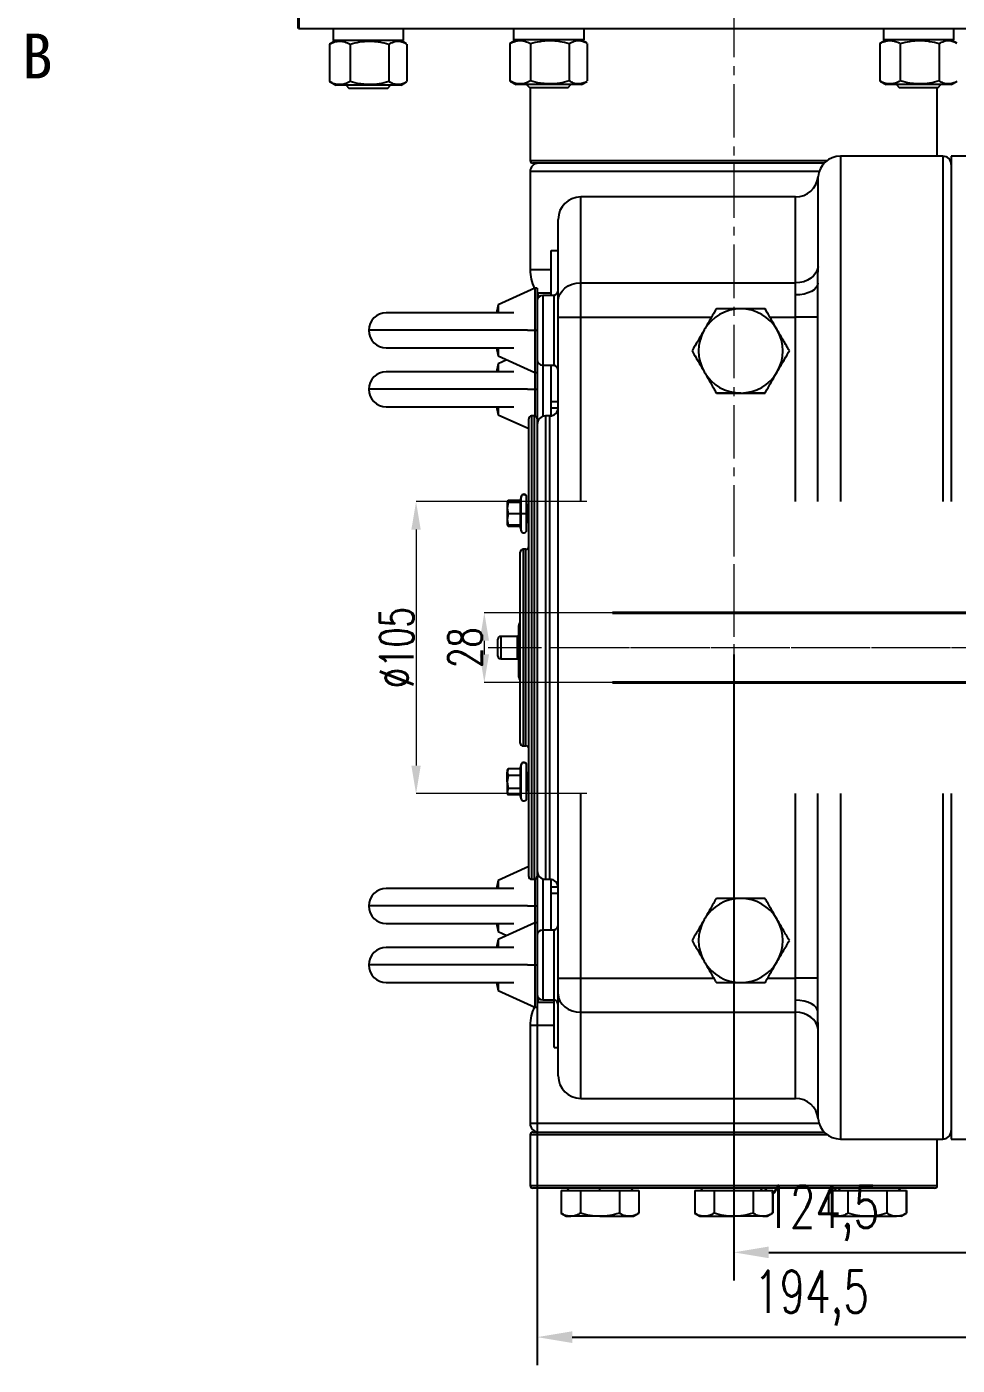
# Model space of a CAD drawing. Header units: millimetres. Extents: x 1465 to 4510, y 540 to 2694.
# Drawn here: x 2201.6 to 2533, y 1582 to 2058.6 of the extents above; entities that cross this region are included whole.
import ezdxf

# ---------------------------------------------------------------- set-up
doc = ezdxf.new("R2010")
doc.units = ezdxf.units.MM
doc.linetypes.add('CENTER2', pattern=[28.575, 19.05, -3.175, 3.175, -3.175])
doc.linetypes.add('点画线', pattern=[18, 12, -2, 2, -2])
for name, color, linetype, lineweight in [('AM_5', 3, 'Continuous', 25), ('中心线层', 1, '点画线', 18), ('文字', 7, 'Continuous', 13), ('粗实线', 7, 'Continuous', 40)]:
    doc.layers.add(name, color=color, linetype=linetype, lineweight=lineweight)
doc.styles.add('SLDTEXTSTYLE1', font='txt.shx', dxfattribs={"width": 0.7, "bigfont": 'gbcbig.shx'})
doc.styles.get("Standard").update_dxf_attribs({"font": 'arial.ttf'})
doc.styles.add('STYLE1', font='txt.shx', dxfattribs={"width": 0.8, "height": 3, "bigfont": 'hzdx.shx'})
doc.styles.add('TH_GBDIM', font='simplex.shx', dxfattribs={"width": 0.707, "bigfont": 'hzfs.shx'})
doc.dimstyles.new('ISO-25$0', dxfattribs={"dimtxt": 2.5, "dimasz": 2.5, "dimexe": 1.25, "dimexo": 0.625, "dimtad": 1, "dimtxsty": 'Standard', "dimcen": 2.5, "dimdle": 5, "dimadec": 0, "dimazin": 0, "dimtfac": 1, "dimtmove": 0, "dimatfit": 3, "dimfxl": 0, "dimarcsym": 0})
doc.dimstyles.new('SLDDIMSTYLE12$0', dxfattribs={"dimtxt": 12, "dimasz": 10, "dimexe": 0, "dimexo": 0.0625, "dimgap": 0.875, "dimtad": 1, "dimdec": 1, "dimlfac": 1.8, "dimrnd": 1e-09, "dimzin": 12, "dimdsep": 46, "dimtxsty": 'SLDTEXTSTYLE1', "dimcen": 0.09, "dimdle": 8.16, "dimclrd": 3, "dimclre": 3, "dimadec": 0, "dimazin": 3, "dimtfac": 1, "dimtdec": 1, "dimtofl": 0, "dimtmove": 0, "dimatfit": 3, "dimfxl": 0, "dimfrac": 2, "dimtolj": 1, "dimlwd": 5, "dimlwe": 5, "dimarcsym": 0})

# ---------------------------------------------------------------- blocks, each defined once
blk = doc.blocks.new('*U51')
at = {"layer": '中心线层', "color": 0, "linetype": 'CENTER2', "transparency": 16777216}
for p, q in [((0, 497.87), (0, -12.12)), ((0, 234.87), (0, 130.87)), ((0, 130.87), (0, -12.12))]:
    blk.add_line(p, q, dxfattribs=at)
blk = doc.blocks.new('*U50')
at = {"layer": '中心线层', "color": 0, "linetype": 'CENTER2', "transparency": 16777216}
for p, q in [((-173.73, 0), (46.77, 0)), ((-148.73, 0), (43.24, 0)), ((43.24, 0), (46.77, 0))]:
    blk.add_line(p, q, dxfattribs=at)
blk = doc.blocks.new('*D69')
at = {"color": 1, "linetype": 'Continuous', "transparency": 16777216}
for p, q in [((2453.39, 1835.01), (2453.39, 1612.16)), ((2577.89, 1686.01), (2577.89, 1612.16)), ((2465.89, 1622.16), (2565.39, 1622.16))]:
    blk.add_line(p, q, dxfattribs=at)
at = {"color": 1, "linetype": 'ByBlock', "transparency": 16777216}
for points in [[(2465.89, 1624.24), (2465.89, 1620.08), (2453.39, 1622.16)], [(2565.39, 1624.24), (2565.39, 1620.08), (2577.89, 1622.16)]]:
    blk.add_solid(points, dxfattribs=at)
at = {"layer": 'Defpoints', "color": 0, "linetype": 'ByBlock', "transparency": 16777216}
for p in [(2453.39, 1837.51), (2577.89, 1688.51), (2577.89, 1622.16)]:
    blk.add_point(p, dxfattribs=at)
at = {"color": 1, "linetype": 'ByBlock', "lineweight": 5, "transparency": 16777216, "insert": (2484.78, 1636.09), "char_height": 15, "attachment_point": 5, "style": 'TH_GBDIM'}
blk.add_mtext('124,5', dxfattribs=at)
blk = doc.blocks.new('*D70')
at = {"color": 1, "linetype": 'Continuous', "transparency": 16777216}
for p, q in [((2383.39, 1835.01), (2383.39, 1581.97)), ((2577.89, 1685.01), (2577.89, 1581.97)), ((2395.89, 1591.97), (2565.39, 1591.97))]:
    blk.add_line(p, q, dxfattribs=at)
at = {"color": 1, "linetype": 'ByBlock', "transparency": 16777216}
for points in [[(2395.89, 1594.05), (2395.89, 1589.88), (2383.39, 1591.97)], [(2565.39, 1594.05), (2565.39, 1589.88), (2577.89, 1591.97)]]:
    blk.add_solid(points, dxfattribs=at)
at = {"layer": 'Defpoints', "color": 0, "linetype": 'ByBlock', "transparency": 16777216}
for p in [(2383.39, 1837.51), (2577.89, 1687.51), (2577.89, 1591.97)]:
    blk.add_point(p, dxfattribs=at)
at = {"color": 1, "linetype": 'ByBlock', "lineweight": 5, "transparency": 16777216, "insert": (2481.09, 1605.89), "char_height": 15, "attachment_point": 5, "style": 'TH_GBDIM'}
blk.add_mtext('194,5', dxfattribs=at)
blk = doc.blocks.new('*D78')
at = {"layer": 'AM_5', "color": 3, "lineweight": 5, "transparency": 16777216}
blk.add_line((2410.15, 1849.93), (2364.57, 1849.93), dxfattribs=at)
at = {"layer": 'AM_5', "color": 3, "linetype": 'Continuous', "lineweight": 5, "transparency": 16777216}
for p, q in [((2364.57, 1839.93), (2364.57, 1835.09)), ((2410.15, 1825.09), (2364.57, 1825.09))]:
    blk.add_line(p, q, dxfattribs=at)
at = {"layer": 'AM_5', "color": 3, "transparency": 16777216}
for points in [[(2362.9, 1839.93), (2366.24, 1839.93), (2364.57, 1849.93)], [(2362.9, 1835.09), (2366.24, 1835.09), (2364.57, 1825.09)]]:
    blk.add_solid(points, dxfattribs=at)
at = {"layer": 'Defpoints', "color": 0, "transparency": 16777216}
for p in [(2410.22, 1849.93), (2364.57, 1825.09), (2410.22, 1825.09)]:
    blk.add_point(p, dxfattribs=at)
at = {"layer": 'AM_5', "color": 0, "transparency": 16777216, "insert": (2357.7, 1837.51), "char_height": 12, "attachment_point": 5, "rotation": 90, "style": 'SLDTEXTSTYLE1'}
blk.add_mtext('\\A1;28', dxfattribs=at)
blk = doc.blocks.new('*D56')
at = {"layer": 'AM_5', "color": 3, "lineweight": 5, "transparency": 16777216}
blk.add_line((2401.06, 1889.51), (2340.25, 1889.51), dxfattribs=at)
at = {"layer": 'AM_5', "color": 3, "linetype": 'Continuous', "lineweight": 5, "transparency": 16777216}
for p, q in [((2340.25, 1879.51), (2340.25, 1795.51)), ((2401.06, 1785.51), (2340.25, 1785.51))]:
    blk.add_line(p, q, dxfattribs=at)
at = {"layer": 'AM_5', "color": 3, "transparency": 16777216}
for points in [[(2338.58, 1879.51), (2341.92, 1879.51), (2340.25, 1889.51)], [(2338.58, 1795.51), (2341.92, 1795.51), (2340.25, 1785.51)]]:
    blk.add_solid(points, dxfattribs=at)
at = {"layer": 'Defpoints', "color": 0, "transparency": 16777216}
for p in [(2401.13, 1889.51), (2340.25, 1785.51), (2401.13, 1785.51)]:
    blk.add_point(p, dxfattribs=at)
at = {"layer": 'AM_5', "color": 0, "transparency": 16777216, "insert": (2333.38, 1837.51), "char_height": 12, "attachment_point": 5, "rotation": 90, "style": 'SLDTEXTSTYLE1'}
blk.add_mtext('\\A1;%%C105', dxfattribs=at)

msp = doc.modelspace()

# ---------------------------------------------------------------- linework, layer by layer
at = {"color": 7, "linetype": 'Continuous', "lineweight": 25}
for p, q in [((2298.379, 2058.007), (2609.948, 2058.007)), ((2310.723, 2057.776), (2310.723, 2053.676)), ((2335.823, 2053.676), (2335.823, 2057.776)), ((2374.971, 2058.007), (2374.971, 2053.907)), ((2400.071, 2053.907), (2400.071, 2058.007)), ((2506.725, 2058.007), (2506.725, 2053.907)), ((2531.825, 2053.907), (2531.825, 2058.007)), ((2309.665, 2052.507), (2309.424, 2052.388)), ((2309.424, 2052.388), (2309.424, 2039.064)), ((2311.648, 2053.676), (2309.654, 2052.525)), ((2335.823, 2053.676), (2310.723, 2053.676)), ((2310.814, 2053.676), (2310.76, 2053.163)), ((2316.739, 2052.388), (2316.739, 2039.064)), ((2330.589, 2052.388), (2330.589, 2039.064)), ((2336.892, 2052.525), (2334.898, 2053.676)), ((2337.122, 2039.064), (2337.122, 2052.388)), ((2373.913, 2052.738), (2373.672, 2052.619)), ((2373.672, 2052.619), (2373.672, 2039.295)), ((2375.896, 2053.907), (2373.902, 2052.756)), ((2400.071, 2053.907), (2374.971, 2053.907)), ((2375.062, 2053.907), (2375.008, 2053.394)), ((2380.987, 2052.619), (2380.987, 2039.295)), ((2394.836, 2052.619), (2394.836, 2039.295)), ((2401.14, 2052.756), (2399.146, 2053.907)), ((2401.37, 2039.295), (2401.37, 2052.619)), ((2505.666, 2052.738), (2505.426, 2052.619)), ((2505.426, 2052.619), (2505.426, 2039.295)), ((2507.65, 2053.907), (2505.656, 2052.756)), ((2531.825, 2053.907), (2506.725, 2053.907)), ((2506.816, 2053.907), (2506.762, 2053.394)), ((2512.741, 2052.619), (2512.741, 2039.295)), ((2526.59, 2052.619), (2526.59, 2039.295)), ((2532.893, 2052.756), (2530.9, 2053.907)), ((2309.424, 2039.064), (2309.665, 2038.95)), ((2309.652, 2038.928), (2311.648, 2037.776)), ((2334.898, 2037.776), (2311.648, 2037.776)), ((2315.356, 2037.776), (2316.356, 2036.776)), ((2316.356, 2036.776), (2330.191, 2036.776)), ((2330.191, 2036.776), (2331.191, 2037.776)), ((2334.898, 2037.776), (2336.894, 2038.928)), ((2373.672, 2039.295), (2373.913, 2039.181)), ((2373.9, 2039.159), (2375.896, 2038.007)), ((2399.146, 2038.007), (2375.896, 2038.007)), ((2379.603, 2038.007), (2380.603, 2037.007)), ((2380.603, 2037.007), (2394.438, 2037.007)), ((2380.89, 2037.007), (2380.89, 2011.007)), ((2394.438, 2037.007), (2395.438, 2038.007)), ((2399.146, 2038.007), (2401.142, 2039.159)), ((2505.426, 2039.295), (2505.666, 2039.181)), ((2505.654, 2039.159), (2507.65, 2038.007)), ((2530.9, 2038.007), (2507.65, 2038.007)), ((2511.357, 2038.007), (2512.357, 2037.007)), ((2512.357, 2037.007), (2526.192, 2037.007)), ((2525.89, 2012.507), (2525.89, 2037.007)), ((2525.89, 2032.507), (2525.89, 2037.007)), ((2526.192, 2037.007), (2527.192, 2038.007)), ((2530.9, 2038.007), (2532.895, 2039.159)), ((2527.89, 2012.507), (2491.39, 2012.507)), ((2548.348, 2012.507), (2530.89, 2012.507)), ((2530.89, 2012.507), (2530.89, 1889.507)), ((2380.89, 2007.007), (2380.89, 1972.049)), ((2453.39, 2010.007), (2381.89, 2010.007)), ((2485.58, 2010.007), (2453.39, 2010.007)), ((2475.46, 1998.007), (2398.89, 1998.007)), ((2390.89, 1960.9), (2390.89, 1990.007)), ((2390.89, 1978.86), (2388.39, 1978.86)), ((2390.89, 1978.85), (2388.39, 1978.85)), ((2382.556, 1965.505), (2369.445, 1959.605)), ((2383.39, 1965.505), (2382.556, 1965.505)), ((2382.556, 1965.505), (2382.556, 1950.505)), ((2383.39, 1965.505), (2383.39, 1950.505)), ((2383.409, 1963.728), (2384.196, 1962.547)), ((2398.89, 1955.236), (2398.89, 1967.373)), ((2398.89, 1967.373), (2475.46, 1967.373)), ((2483.39, 1889.507), (2483.39, 1967.305)), ((2369.445, 1959.605), (2368.936, 1956.755)), ((2369.445, 1959.605), (2369.445, 1956.755)), ((2389.461, 1962.942), (2385.39, 1962.942)), ((2389.461, 1938.067), (2389.461, 1962.942)), ((2390.89, 1955.236), (2390.89, 1960.9)), ((2475.39, 1955.236), (2475.39, 1963.107)), ((2375.029, 1956.755), (2329.64, 1956.755)), ((2390.89, 1955.236), (2398.89, 1955.236)), ((2390.89, 1719.779), (2390.89, 1955.236)), ((2398.89, 1889.507), (2398.89, 1955.236)), ((2483.39, 1955.236), (2475.39, 1955.236)), ((2475.39, 1889.507), (2475.39, 1955.236)), ((2382.556, 1950.505), (2382.556, 1935.505)), ((2382.556, 1950.505), (2383.39, 1950.505)), ((2383.39, 1950.505), (2383.39, 1935.505)), ((2329.64, 1944.255), (2375.029, 1944.255)), ((2368.936, 1944.255), (2369.445, 1941.405)), ((2369.445, 1944.255), (2369.445, 1941.405)), ((2369.445, 1941.405), (2382.556, 1935.505)), ((2372.549, 1940.008), (2369.445, 1938.611)), ((2383.39, 1940.008), (2383.39, 1939.949)), ((2375.029, 1935.761), (2329.64, 1935.761)), ((2369.445, 1938.611), (2368.936, 1935.761)), ((2369.445, 1938.611), (2369.445, 1935.761)), ((2382.556, 1935.505), (2383.39, 1935.505)), ((2382.556, 1935.505), (2382.556, 1929.511)), ((2383.39, 1935.505), (2383.39, 1929.511)), ((2385.39, 1938.067), (2389.461, 1938.067)), ((2388.39, 1925.007), (2388.39, 1938.067)), ((2382.556, 1929.511), (2383.39, 1929.511)), ((2382.556, 1929.511), (2382.556, 1919.993)), ((2383.39, 1929.511), (2383.39, 1919.074)), ((2329.64, 1923.261), (2375.029, 1923.261)), ((2368.936, 1923.261), (2369.445, 1920.411)), ((2369.445, 1923.261), (2369.445, 1920.411)), ((2390.89, 1925.007), (2388.39, 1925.007)), ((2388.39, 1922.813), (2388.39, 1925.007)), ((2390.883, 1922.813), (2388.39, 1922.813)), ((2388.39, 1920.049), (2388.39, 1922.813)), ((2369.445, 1920.411), (2380.39, 1915.486)), ((2380.39, 1837.507), (2380.39, 1919.007)), ((2382.39, 1920.007), (2381.39, 1920.007)), ((2383.39, 1919.007), (2383.39, 1837.507)), ((2387.89, 1920.007), (2386.39, 1920.007)), ((2373.108, 1889.951), (2372.74, 1889.312)), ((2372.74, 1889.312), (2372.74, 1889.162)), ((2373.097, 1889.162), (2372.74, 1887.162)), ((2372.74, 1889.162), (2373.097, 1889.162)), ((2372.74, 1889.162), (2372.74, 1887.162)), ((2373.097, 1889.931), (2372.797, 1888.962)), ((2377.288, 1889.931), (2373.097, 1889.931)), ((2377.288, 1889.162), (2373.097, 1889.162)), ((2377.674, 1891.221), (2377.133, 1889.203)), ((2377.674, 1891.371), (2377.288, 1889.931)), ((2377.288, 1889.162), (2377.288, 1885.162)), ((2379.64, 1890.962), (2379.64, 1891.112)), ((2379.64, 1885.162), (2379.64, 1890.962)), ((2380.39, 1888.312), (2379.89, 1888.312)), ((2379.89, 1888.162), (2379.89, 1882.162)), ((2379.89, 1888.162), (2380.39, 1888.162)), ((2372.74, 1887.162), (2373.097, 1885.162)), ((2372.74, 1887.162), (2372.74, 1883.162)), ((2373.097, 1885.162), (2372.74, 1883.162)), ((2372.74, 1883.162), (2373.097, 1881.162)), ((2372.74, 1883.162), (2372.74, 1881.162)), ((2377.288, 1885.162), (2373.097, 1885.162)), ((2377.288, 1885.162), (2377.288, 1881.162)), ((2377.674, 1885.162), (2377.288, 1885.162)), ((2379.64, 1885.162), (2377.674, 1885.162)), ((2379.64, 1879.362), (2379.64, 1885.162)), ((2373.097, 1881.162), (2372.74, 1881.162)), ((2372.826, 1881.162), (2373.108, 1880.673)), ((2372.89, 1881.362), (2373.097, 1880.693)), ((2377.288, 1881.162), (2373.097, 1881.162)), ((2377.248, 1880.693), (2373.097, 1880.693)), ((2377.133, 1881.12), (2377.674, 1879.103)), ((2379.89, 1882.162), (2380.39, 1882.162)), ((2377.39, 1803.507), (2377.39, 1871.507)), ((2379.39, 1872.507), (2378.39, 1872.507)), ((2376.89, 1842.007), (2376.89, 1845.16)), ((2369.39, 1834.507), (2369.39, 1840.507)), ((2376.39, 1841.507), (2370.39, 1841.507)), ((2376.89, 1842.007), (2376.89, 1835.742)), ((2376.89, 1829.673), (2376.89, 1835.742)), ((2380.39, 1756.007), (2380.39, 1837.507)), ((2383.39, 1837.507), (2383.39, 1756.007)), ((2370.39, 1833.507), (2376.39, 1833.507)), ((2376.89, 1826.938), (2376.89, 1829.673)), ((2378.39, 1802.507), (2379.39, 1802.507)), ((2373.108, 1794.341), (2372.74, 1793.702)), ((2373.097, 1794.321), (2372.74, 1793.167)), ((2372.74, 1793.852), (2372.74, 1793.702)), ((2372.74, 1793.702), (2372.74, 1793.167)), ((2372.74, 1793.167), (2373.097, 1792.012)), ((2372.74, 1789.702), (2372.74, 1793.167)), ((2377.288, 1794.321), (2373.097, 1794.321)), ((2377.674, 1795.911), (2377.248, 1794.321)), ((2377.674, 1795.761), (2377.288, 1794.321)), ((2377.288, 1794.321), (2377.288, 1792.012)), ((2377.674, 1783.644), (2377.674, 1795.761)), ((2379.64, 1795.502), (2379.64, 1795.652)), ((2379.64, 1783.902), (2379.64, 1795.502)), ((2379.89, 1792.852), (2380.39, 1792.852)), ((2380.39, 1792.702), (2379.89, 1792.702)), ((2373.097, 1792.012), (2372.74, 1789.702)), ((2372.74, 1789.702), (2373.097, 1787.393)), ((2372.74, 1789.702), (2372.74, 1786.238)), ((2373.097, 1787.393), (2372.74, 1786.238)), ((2377.288, 1792.012), (2373.097, 1792.012)), ((2377.288, 1787.393), (2373.097, 1787.393)), ((2377.288, 1792.012), (2377.288, 1787.393)), ((2377.288, 1787.393), (2377.288, 1785.084)), ((2379.89, 1789.702), (2379.64, 1789.702)), ((2372.74, 1786.238), (2373.097, 1785.084)), ((2372.74, 1786.238), (2372.74, 1785.702)), ((2372.74, 1785.702), (2373.108, 1785.064)), ((2377.288, 1785.084), (2373.097, 1785.084)), ((2377.674, 1783.644), (2377.288, 1785.084)), ((2379.89, 1786.702), (2380.39, 1786.702)), ((2398.89, 1719.779), (2398.89, 1785.507)), ((2475.39, 1719.779), (2475.39, 1785.507)), ((2483.39, 1707.71), (2483.39, 1785.507)), ((2530.89, 1785.507), (2530.89, 1662.507)), ((2380.39, 1759.528), (2369.445, 1754.603)), ((2369.445, 1754.603), (2368.936, 1751.753)), ((2369.445, 1754.603), (2369.445, 1751.753)), ((2381.39, 1755.007), (2382.39, 1755.007)), ((2382.556, 1755.021), (2382.556, 1745.503)), ((2383.39, 1755.94), (2383.39, 1745.503)), ((2386.39, 1755.007), (2387.89, 1755.007)), ((2388.39, 1752.201), (2388.39, 1754.965)), ((2375.029, 1751.753), (2329.64, 1751.753)), ((2388.39, 1750.007), (2388.39, 1752.201)), ((2390.883, 1752.201), (2388.39, 1752.201)), ((2390.89, 1750.007), (2388.39, 1750.007)), ((2388.39, 1736.947), (2388.39, 1750.007)), ((2382.556, 1745.503), (2383.39, 1745.503)), ((2382.556, 1745.503), (2382.556, 1739.509)), ((2383.39, 1745.503), (2383.39, 1739.509)), ((2329.64, 1739.253), (2375.029, 1739.253)), ((2368.936, 1739.253), (2369.445, 1736.403)), ((2382.556, 1739.509), (2369.445, 1733.609)), ((2369.445, 1739.253), (2369.445, 1736.403)), ((2369.445, 1736.403), (2372.549, 1735.006)), ((2383.39, 1739.509), (2382.556, 1739.509)), ((2382.556, 1739.509), (2382.556, 1724.509)), ((2383.39, 1739.509), (2383.39, 1724.509)), ((2383.39, 1735.065), (2383.39, 1735.006)), ((2389.461, 1736.947), (2385.39, 1736.947)), ((2389.461, 1712.072), (2389.461, 1736.947)), ((2375.029, 1730.759), (2329.64, 1730.759)), ((2369.445, 1733.609), (2368.936, 1730.759)), ((2369.445, 1733.609), (2369.445, 1730.759)), ((2382.556, 1724.509), (2382.556, 1709.509)), ((2382.556, 1724.509), (2383.39, 1724.509)), ((2383.39, 1724.509), (2383.39, 1709.509)), ((2329.64, 1718.259), (2375.029, 1718.259)), ((2368.936, 1718.259), (2369.445, 1715.409)), ((2369.445, 1718.259), (2369.445, 1715.409)), ((2390.89, 1714.115), (2390.89, 1719.779)), ((2390.89, 1719.779), (2398.89, 1719.779)), ((2398.89, 1707.642), (2398.89, 1719.779)), ((2475.39, 1711.908), (2475.39, 1719.779)), ((2483.39, 1719.779), (2475.39, 1719.779)), ((2369.445, 1715.409), (2382.556, 1709.509)), ((2384.196, 1712.467), (2383.409, 1711.286)), ((2385.39, 1712.072), (2389.461, 1712.072)), ((2390.89, 1685.007), (2390.89, 1714.115)), ((2382.556, 1709.509), (2383.39, 1709.509)), ((2398.89, 1707.642), (2475.46, 1707.642)), ((2380.89, 1702.965), (2380.89, 1668.007)), ((2389.39, 1695.164), (2390.89, 1695.164)), ((2398.89, 1677.007), (2475.46, 1677.007)), ((2380.89, 1664.007), (2380.89, 1646.007)), ((2381.89, 1665.007), (2485.58, 1665.007)), ((2491.39, 1662.507), (2527.89, 1662.507)), ((2525.89, 1646.007), (2525.89, 1662.507)), ((2530.89, 1662.507), (2548.348, 1662.507)), ((2524.89, 1645.007), (2381.89, 1645.007)), ((2394.494, 1645.007), (2394.032, 1644.207)), ((2405.739, 1644.207), (2405.739, 1645.007)), ((2417.446, 1644.207), (2416.984, 1645.007)), ((2417.484, 1644.207), (2417.023, 1645.007)), ((2442.106, 1645.007), (2441.644, 1644.207)), ((2463.489, 1644.207), (2463.089, 1645.007)), ((2465.058, 1644.207), (2464.596, 1645.007)), ((2465.135, 1644.207), (2464.673, 1645.007)), ((2489.757, 1645.007), (2489.295, 1644.207)), ((2490.863, 1644.207), (2491.263, 1645.007)), ((2512.708, 1644.207), (2512.247, 1645.007)), ((2512.747, 1644.207), (2512.285, 1645.007)), ((2391.882, 1644.207), (2391.882, 1636.079)), ((2391.882, 1644.207), (2398.811, 1644.207)), ((2398.811, 1644.207), (2398.811, 1636.079)), ((2398.811, 1644.207), (2412.667, 1644.207)), ((2412.667, 1644.207), (2412.667, 1636.079)), ((2412.667, 1644.207), (2419.595, 1644.207)), ((2419.595, 1644.207), (2419.634, 1644.207)), ((2419.595, 1644.207), (2419.595, 1636.079)), ((2419.634, 1644.207), (2419.634, 1636.079)), ((2439.494, 1644.207), (2439.494, 1636.079)), ((2439.494, 1644.207), (2446.423, 1644.207)), ((2446.423, 1644.207), (2446.423, 1636.079)), ((2446.423, 1644.207), (2460.279, 1644.207)), ((2460.279, 1644.207), (2460.279, 1636.079)), ((2460.279, 1644.207), (2467.207, 1644.207)), ((2467.207, 1644.207), (2467.207, 1636.079)), ((2467.207, 1644.207), (2467.285, 1644.207)), ((2467.285, 1644.207), (2467.285, 1636.079)), ((2487.145, 1644.207), (2487.145, 1636.079)), ((2487.145, 1644.207), (2494.073, 1644.207)), ((2494.073, 1644.207), (2494.073, 1636.079)), ((2494.073, 1644.207), (2507.93, 1644.207)), ((2507.93, 1644.207), (2507.93, 1636.079)), ((2507.93, 1644.207), (2514.858, 1644.207)), ((2514.858, 1644.207), (2514.858, 1636.079)), ((2514.858, 1644.207), (2514.897, 1644.207)), ((2514.897, 1644.207), (2514.897, 1636.079)), ((2391.863, 1636.09), (2393.739, 1635.007)), ((2393.739, 1635.007), (2395.346, 1635.007)), ((2405.739, 1635.007), (2395.346, 1635.007)), ((2405.739, 1635.007), (2416.131, 1635.007)), ((2416.131, 1635.007), (2417.739, 1635.007)), ((2417.739, 1635.007), (2419.614, 1636.09)), ((2417.739, 1635.007), (2417.778, 1635.007)), ((2419.634, 1636.079), (2419.667, 1636.098)), ((2439.461, 1636.098), (2441.351, 1635.007)), ((2441.351, 1635.007), (2442.959, 1635.007)), ((2442.959, 1635.007), (2453.351, 1635.007)), ((2463.743, 1635.007), (2453.351, 1635.007)), ((2463.743, 1635.007), (2465.351, 1635.007)), ((2465.351, 1635.007), (2467.24, 1636.098)), ((2465.351, 1635.007), (2465.428, 1635.007)), ((2467.285, 1636.079), (2467.318, 1636.098)), ((2487.112, 1636.098), (2489.002, 1635.007)), ((2489.002, 1635.007), (2490.609, 1635.007)), ((2490.609, 1635.007), (2501.002, 1635.007)), ((2501.002, 1635.007), (2511.394, 1635.007)), ((2513.002, 1635.007), (2511.394, 1635.007)), ((2513.002, 1635.007), (2514.898, 1636.102)), ((2513.002, 1635.007), (2513.04, 1635.007)), ((2514.897, 1636.079), (2514.916, 1636.09))]:
    msp.add_line(p, q, dxfattribs=at)
at = {"color": 8, "linetype": 'Continuous', "lineweight": 25}
for p, q in [((2491.39, 2012.507), (2491.39, 1889.507)), ((2527.89, 2012.507), (2527.89, 1889.507)), ((2380.89, 2011.007), (2486.726, 2011.007)), ((2453.39, 2007.007), (2380.89, 2007.007)), ((2483.79, 2007.007), (2453.39, 2007.007)), ((2483.425, 1973.239), (2483.425, 2005.257)), ((2398.89, 1967.373), (2398.89, 1998.007)), ((2475.46, 1967.373), (2475.46, 1998.007)), ((2388.368, 1972.049), (2380.89, 1972.049)), ((2388.374, 1963.728), (2383.409, 1963.728)), ((2385.39, 1962.942), (2385.39, 1950.505)), ((2398.89, 1955.236), (2445.514, 1955.236)), ((2466.265, 1955.236), (2475.39, 1955.236)), ((2380.001, 1950.505), (2323.39, 1950.505)), ((2380.001, 1950.505), (2382.556, 1950.505)), ((2385.39, 1950.505), (2385.39, 1938.067)), ((2385.39, 1938.067), (2385.39, 1929.511)), ((2380.001, 1929.511), (2323.39, 1929.511)), ((2380.001, 1929.511), (2382.556, 1929.511)), ((2385.39, 1929.511), (2385.39, 1919.836)), ((2381.39, 1920.007), (2381.39, 1837.507)), ((2382.39, 1837.507), (2382.39, 1920.007)), ((2386.39, 1920.007), (2386.39, 1755.007)), ((2387.89, 1837.507), (2387.89, 1920.007)), ((2377.674, 1891.221), (2377.674, 1891.371)), ((2377.674, 1885.162), (2377.674, 1891.221)), ((2379.89, 1888.312), (2379.89, 1888.162)), ((2377.674, 1879.103), (2377.674, 1885.162)), ((2378.39, 1872.507), (2378.39, 1802.507)), ((2379.39, 1802.507), (2379.39, 1872.507)), ((2370.39, 1841.507), (2370.39, 1833.507)), ((2376.39, 1833.507), (2376.39, 1841.507)), ((2381.39, 1837.507), (2381.39, 1755.007)), ((2382.39, 1755.007), (2382.39, 1837.507)), ((2387.89, 1755.007), (2387.89, 1837.507)), ((2377.674, 1795.761), (2377.674, 1795.911)), ((2379.89, 1792.852), (2379.89, 1792.702)), ((2379.89, 1792.702), (2379.89, 1789.702)), ((2379.89, 1789.702), (2379.89, 1786.702)), ((2379.89, 1789.702), (2380.39, 1789.702)), ((2491.39, 1785.507), (2491.39, 1662.507)), ((2527.89, 1785.507), (2527.89, 1662.507)), ((2385.39, 1755.179), (2385.39, 1745.503)), ((2380.001, 1745.503), (2323.39, 1745.503)), ((2380.001, 1745.503), (2382.556, 1745.503)), ((2385.39, 1745.503), (2385.39, 1736.947)), ((2385.39, 1736.947), (2385.39, 1724.509)), ((2380.001, 1724.509), (2323.39, 1724.509)), ((2380.001, 1724.509), (2382.556, 1724.509)), ((2385.39, 1724.509), (2385.39, 1712.072)), ((2398.89, 1719.779), (2446.321, 1719.779)), ((2465.458, 1719.779), (2475.39, 1719.779)), ((2383.409, 1711.286), (2389.255, 1711.286)), ((2398.89, 1677.007), (2398.89, 1707.642)), ((2475.46, 1677.007), (2475.46, 1707.642)), ((2389.304, 1702.965), (2380.89, 1702.965)), ((2483.425, 1669.757), (2483.425, 1701.775)), ((2483.79, 1668.007), (2380.89, 1668.007)), ((2486.726, 1664.007), (2380.89, 1664.007)), ((2380.89, 1646.007), (2525.89, 1646.007))]:
    msp.add_line(p, q, dxfattribs=at)
at = {"color": 7, "linetype": 'Continuous', "lineweight": 25, "flags": 128}
for points in [[(2483.425, 1973.239), (2483.152, 1972.066), (2482.617, 1970.954), (2481.84, 1969.94), (2480.845, 1969.059), (2479.668, 1968.34), (2478.347, 1967.809), (2476.929, 1967.483), (2475.46, 1967.373)], [(2390.89, 1960.9), (2391.043, 1962.162), (2391.499, 1963.377), (2392.238, 1964.496), (2393.233, 1965.477), (2394.445, 1966.282), (2395.828, 1966.88), (2397.329, 1967.248), (2398.89, 1967.373)], [(2483.39, 1967.305), (2483.236, 1966.486), (2482.781, 1965.698), (2482.041, 1964.972), (2481.046, 1964.336), (2479.834, 1963.814), (2478.451, 1963.426), (2476.95, 1963.187), (2475.39, 1963.107)], [(2376.89, 1845.16), (2377.07, 1846.019), (2377.39, 1846.549)], [(2376.89, 1845.16), (2376.899, 1845.214), (2376.928, 1845.265), (2376.974, 1845.312), (2377.036, 1845.354), (2377.112, 1845.388), (2377.198, 1845.413), (2377.292, 1845.428), (2377.39, 1845.434)], [(2390.89, 1714.115), (2391.043, 1712.852), (2391.499, 1711.638), (2392.238, 1710.518), (2393.233, 1709.538), (2394.445, 1708.733), (2395.828, 1708.134), (2397.329, 1707.766), (2398.89, 1707.642)], [(2483.39, 1707.71), (2483.236, 1708.529), (2482.781, 1709.316), (2482.041, 1710.042), (2481.046, 1710.678), (2479.834, 1711.2), (2478.451, 1711.588), (2476.95, 1711.827), (2475.39, 1711.908)], [(2483.425, 1701.775), (2483.152, 1702.948), (2482.617, 1704.06), (2481.84, 1705.074), (2480.845, 1705.956), (2479.668, 1706.674), (2478.347, 1707.205), (2476.929, 1707.532), (2475.46, 1707.642)]]:
    msp.add_lwpolyline(points, dxfattribs=at)
at = {"color": 7, "linetype": 'Continuous', "lineweight": 25}
for centre, radius, start, end in [((2491.39, 2004.507), 8, 90, 174.62062), ((2527.89, 2009.507), 3, 0, 90), ((2381.89, 2011.007), 1, 180, 270), ((2383.89, 2007.007), 3, 90, 180), ((2475.46, 2006.007), 8, 270, 354.62062), ((2398.89, 1990.007), 8, 90, 180), ((2395.89, 1972.049), 15, 180, 206.12261), ((2388.89, 1964.859), 2, 286.60155, 0), ((2385.39, 1960.942), 2, 90, 180), ((2329.64, 1950.505), 6.25, 90, 180), ((2455.89, 1943.164), 15, 90, 150), ((2455.89, 1943.164), 15, 30, 90), ((2329.64, 1950.505), 6.25, 180, 270), ((2455.89, 1943.164), 15, 150, 210), ((2455.89, 1943.164), 15, 330, 30), ((2385.39, 1940.067), 2, 180, 270), ((2329.64, 1929.511), 6.25, 90, 180), ((2388.89, 1936.151), 2, 0, 73.39845), ((2455.89, 1943.164), 15, 210, 270), ((2455.89, 1943.164), 15, 270, 330), ((2329.64, 1929.511), 6.25, 180, 270), ((2387.89, 1923.007), 3, 270, 0), ((2381.39, 1919.007), 1, 90, 180), ((2382.39, 1919.007), 1, 0, 90), ((2386.39, 1917.007), 3, 90, 180), ((2385.39, 1919.074), 2, 180, 207.51443), ((2378.64, 1891.112), 1, 0, 165), ((2378.64, 1890.962), 1, 0, 165), ((2379.89, 1888.562), 0.25, 180, 270), ((2379.89, 1888.412), 0.25, 180, 270), ((2378.64, 1879.362), 1, 195, 0), ((2379.89, 1881.912), 0.25, 90, 180), ((2379.39, 1873.507), 1, 270, 0), ((2378.39, 1871.507), 1, 90, 180), ((2370.39, 1840.507), 1, 90, 180), ((2376.39, 1842.007), 0.5, 270, 0), ((2370.39, 1834.507), 1, 180, 270), ((2376.39, 1833.007), 0.5, 0, 90), ((2378.39, 1803.507), 1, 180, 270), ((2379.39, 1801.507), 1, 0, 90), ((2378.64, 1795.652), 1, 0, 165), ((2378.64, 1795.502), 1, 0, 165), ((2379.89, 1793.102), 0.25, 180, 270), ((2379.89, 1792.952), 0.25, 180, 270), ((2378.64, 1783.902), 1, 195, 0), ((2379.89, 1786.452), 0.25, 90, 180), ((2381.39, 1756.007), 1, 180, 270), ((2382.39, 1756.007), 1, 270, 0), ((2386.39, 1758.007), 3, 180, 270), ((2385.39, 1755.94), 2, 152.48557, 180), ((2387.89, 1752.007), 3, 0, 90), ((2329.64, 1745.503), 6.25, 90, 180), ((2329.64, 1745.503), 6.25, 180, 270), ((2455.89, 1733.206), 15, 90, 150), ((2455.89, 1733.206), 15, 30, 90), ((2455.89, 1733.206), 15, 150, 210), ((2455.89, 1733.206), 15, 330, 30), ((2385.39, 1734.947), 2, 90, 180), ((2388.89, 1738.863), 2, 286.60155, 0), ((2329.64, 1724.509), 6.25, 90, 180), ((2455.89, 1733.206), 15, 210, 270), ((2455.89, 1733.206), 15, 270, 330), ((2329.64, 1724.509), 6.25, 180, 270), ((2385.39, 1714.072), 2, 180, 270), ((2388.89, 1710.155), 2, 0, 73.39845), ((2395.89, 1702.965), 15, 153.87739, 180), ((2398.89, 1685.007), 8, 180, 270), ((2475.46, 1669.007), 8, 5.37938, 90), ((2491.39, 1670.507), 8, 185.37938, 270), ((2383.89, 1668.007), 3, 180, 270), ((2381.89, 1664.007), 1, 90, 180), ((2527.89, 1665.507), 3, 270, 0), ((2381.89, 1646.007), 1, 180, 270), ((2524.89, 1646.007), 1, 270, 0)]:
    msp.add_arc(centre, radius, start, end, dxfattribs=at)
for centre, major_axis, ratio, start_param, end_param in [((2377.39, 1829.673), (-0.5, 0), 0.290225, 0, 1.5707963), ((2377.39, 1826.938), (0, 0.692), 0.7224842, 1.5707963, 3.1415927)]:
    msp.add_ellipse(centre, major_axis=major_axis, ratio=ratio, start_param=start_param, end_param=end_param, dxfattribs=at)
for points, knots in [([(2309.424, 2052.388), (2310.021, 2052.714), (2310.623, 2052.984), (2311.839, 2053.356), (2312.453, 2053.459), (2313.386, 2053.46), (2313.698, 2053.435), (2314.316, 2053.337), (2314.623, 2053.265), (2315.539, 2052.985), (2316.141, 2052.715), (2316.739, 2052.388)], [0, 0, 0, 0, 0.25, 0.25, 0.5, 0.5, 0.625, 0.625, 0.75, 0.75, 1, 1, 1, 1]), ([(2316.739, 2052.388), (2317.87, 2052.714), (2319.009, 2052.984), (2321.311, 2053.356), (2322.473, 2053.459), (2324.239, 2053.46), (2324.831, 2053.435), (2326.001, 2053.337), (2326.582, 2053.265), (2328.315, 2052.985), (2329.456, 2052.715), (2330.589, 2052.388)], [0, 0, 0, 0, 0.25, 0.25, 0.5, 0.5, 0.625, 0.625, 0.75, 0.75, 1, 1, 1, 1]), ([(2330.589, 2052.388), (2331.156, 2052.698), (2332.302, 2053.324), (2334.001, 2053.55), (2335.543, 2053.24), (2336.459, 2052.738), (2336.881, 2052.507)], [0, 0, 0, 0, 0.27487, 0.5557011, 0.7950175, 1, 1, 1, 1]), ([(2373.672, 2052.619), (2374.269, 2052.945), (2374.871, 2053.215), (2376.086, 2053.587), (2376.701, 2053.69), (2377.634, 2053.691), (2377.946, 2053.666), (2378.564, 2053.568), (2378.871, 2053.496), (2379.786, 2053.216), (2380.389, 2052.946), (2380.987, 2052.619)], [0, 0, 0, 0, 0.25, 0.25, 0.5, 0.5, 0.625, 0.625, 0.75, 0.75, 1, 1, 1, 1]), ([(2380.987, 2052.619), (2382.118, 2052.945), (2383.257, 2053.215), (2385.558, 2053.587), (2386.721, 2053.69), (2388.487, 2053.691), (2389.079, 2053.666), (2390.249, 2053.568), (2390.83, 2053.496), (2392.563, 2053.216), (2393.704, 2052.946), (2394.836, 2052.619)], [0, 0, 0, 0, 0.25, 0.25, 0.5, 0.5, 0.625, 0.625, 0.75, 0.75, 1, 1, 1, 1]), ([(2394.836, 2052.619), (2395.403, 2052.929), (2396.55, 2053.555), (2398.248, 2053.781), (2399.791, 2053.471), (2400.707, 2052.969), (2401.129, 2052.738)], [0, 0, 0, 0, 0.27487, 0.5557011, 0.7950175, 1, 1, 1, 1]), ([(2505.426, 2052.619), (2506.023, 2052.945), (2506.624, 2053.215), (2507.84, 2053.587), (2508.454, 2053.69), (2509.387, 2053.691), (2509.7, 2053.666), (2510.318, 2053.568), (2510.625, 2053.496), (2511.54, 2053.216), (2512.143, 2052.946), (2512.741, 2052.619)], [0, 0, 0, 0, 0.25, 0.25, 0.5, 0.5, 0.625, 0.625, 0.75, 0.75, 1, 1, 1, 1]), ([(2512.741, 2052.619), (2513.872, 2052.945), (2515.011, 2053.215), (2517.312, 2053.587), (2518.475, 2053.69), (2520.241, 2053.691), (2520.832, 2053.666), (2522.002, 2053.568), (2522.584, 2053.496), (2524.316, 2053.216), (2525.458, 2052.946), (2526.59, 2052.619)], [0, 0, 0, 0, 0.25, 0.25, 0.5, 0.5, 0.625, 0.625, 0.75, 0.75, 1, 1, 1, 1]), ([(2526.59, 2052.619), (2527.157, 2052.929), (2528.304, 2053.555), (2530.002, 2053.781), (2531.544, 2053.471), (2532.46, 2052.969), (2532.883, 2052.738)], [0, 0, 0, 0, 0.27487, 0.5557011, 0.7950175, 1, 1, 1, 1]), ([(2316.739, 2039.064), (2316.142, 2038.738), (2315.541, 2038.469), (2314.325, 2038.096), (2313.711, 2037.993), (2312.778, 2037.992), (2312.465, 2038.017), (2311.847, 2038.115), (2311.54, 2038.188), (2310.625, 2038.468), (2310.022, 2038.737), (2309.424, 2039.064)], [0, 0, 0, 0, 0.25, 0.25, 0.5, 0.5, 0.625, 0.625, 0.75, 0.75, 1, 1, 1, 1]), ([(2330.589, 2039.064), (2329.458, 2038.738), (2328.319, 2038.469), (2326.017, 2038.096), (2324.855, 2037.993), (2323.089, 2037.992), (2322.497, 2038.017), (2321.327, 2038.115), (2320.746, 2038.188), (2319.013, 2038.468), (2317.872, 2038.737), (2316.739, 2039.064)], [0, 0, 0, 0, 0.25, 0.25, 0.5, 0.5, 0.625, 0.625, 0.75, 0.75, 1, 1, 1, 1]), ([(2336.881, 2038.95), (2336.394, 2038.686), (2335.327, 2038.109), (2333.71, 2037.902), (2332.086, 2038.236), (2331.091, 2038.786), (2330.589, 2039.064)], [0, 0, 0, 0, 0.23618419, 0.51698793, 0.75628114, 1, 1, 1, 1]), ([(2380.987, 2039.295), (2380.39, 2038.969), (2379.789, 2038.7), (2378.573, 2038.327), (2377.959, 2038.224), (2377.026, 2038.223), (2376.713, 2038.248), (2376.095, 2038.346), (2375.788, 2038.419), (2374.873, 2038.699), (2374.27, 2038.968), (2373.672, 2039.295)], [0, 0, 0, 0, 0.25, 0.25, 0.5, 0.5, 0.625, 0.625, 0.75, 0.75, 1, 1, 1, 1]), ([(2394.836, 2039.295), (2393.706, 2038.969), (2392.567, 2038.7), (2390.265, 2038.327), (2389.103, 2038.224), (2387.336, 2038.223), (2386.745, 2038.248), (2385.575, 2038.346), (2384.994, 2038.419), (2383.261, 2038.699), (2382.119, 2038.968), (2380.987, 2039.295)], [0, 0, 0, 0, 0.25, 0.25, 0.5, 0.5, 0.625, 0.625, 0.75, 0.75, 1, 1, 1, 1]), ([(2401.129, 2039.181), (2400.642, 2038.917), (2399.575, 2038.34), (2397.958, 2038.133), (2396.334, 2038.467), (2395.339, 2039.017), (2394.836, 2039.295)], [0, 0, 0, 0, 0.23618419, 0.51698793, 0.75628114, 1, 1, 1, 1]), ([(2512.741, 2039.295), (2512.144, 2038.969), (2511.542, 2038.7), (2510.326, 2038.327), (2509.712, 2038.224), (2508.779, 2038.223), (2508.467, 2038.248), (2507.849, 2038.346), (2507.542, 2038.419), (2506.627, 2038.699), (2506.024, 2038.968), (2505.426, 2039.295)], [0, 0, 0, 0, 0.25, 0.25, 0.5, 0.5, 0.625, 0.625, 0.75, 0.75, 1, 1, 1, 1]), ([(2526.59, 2039.295), (2525.459, 2038.969), (2524.32, 2038.7), (2522.019, 2038.327), (2520.856, 2038.224), (2519.09, 2038.223), (2518.499, 2038.248), (2517.329, 2038.346), (2516.747, 2038.419), (2515.015, 2038.699), (2513.873, 2038.968), (2512.741, 2039.295)], [0, 0, 0, 0, 0.25, 0.25, 0.5, 0.5, 0.625, 0.625, 0.75, 0.75, 1, 1, 1, 1]), ([(2532.883, 2039.181), (2532.395, 2038.917), (2531.328, 2038.34), (2529.711, 2038.133), (2528.088, 2038.467), (2527.092, 2039.017), (2526.59, 2039.295)], [0, 0, 0, 0, 0.23618419, 0.51698793, 0.75628114, 1, 1, 1, 1]), ([(2388.39, 1962.942), (2388.39, 1963.601), (2388.39, 1965.445), (2388.39, 1968.817), (2388.39, 1972.509), (2388.39, 1975.702), (2388.39, 1977.871), (2388.39, 1978.86), (2388.39, 1978.755), (2388.39, 1978.723)], [0, 0, 0, 0, 0.10516296, 0.29412327, 0.48117285, 0.64331981, 0.79310065, 0.93701656, 1, 1, 1, 1]), ([(2483.39, 1967.305), (2483.39, 1967.44), (2483.39, 1967.71), (2483.391, 1968.105), (2483.393, 1968.489), (2483.397, 1968.99), (2483.402, 1969.609), (2483.409, 1970.348), (2483.415, 1971.073), (2483.42, 1971.801), (2483.424, 1972.525), (2483.425, 1973), (2483.425, 1973.239)], [0, 0, 0, 0, 0.061485, 0.1220749, 0.1817404, 0.2404564, 0.3585474, 0.4793081, 0.6059362, 0.7285115, 0.8637508, 1, 1, 1, 1]), ([(2475.39, 1963.107), (2475.39, 1963.208), (2475.391, 1963.441), (2475.396, 1963.825), (2475.403, 1964.284), (2475.414, 1964.811), (2475.428, 1965.391), (2475.442, 1965.971), (2475.452, 1966.506), (2475.459, 1966.97), (2475.46, 1967.243), (2475.46, 1967.373)], [0, 0, 0, 0, 0.0614323, 0.14056668, 0.23740377, 0.35194325, 0.48418425, 0.63090593, 0.76578132, 0.88881192, 1, 1, 1, 1]), ([(2447.229, 1958.206), (2446.519, 1956.976), (2445.099, 1954.517), (2443.632, 1951.976), (2442.899, 1950.706)], [0, 0, 0, 0, 0.5003831, 1, 1, 1, 1]), ([(2447.229, 1958.164), (2446.519, 1956.935), (2445.099, 1954.477), (2443.632, 1951.935), (2442.899, 1950.664)], [0, 0, 0, 0, 0.4999993, 1, 1, 1, 1]), ([(2455.89, 1958.206), (2454.416, 1958.206), (2451.482, 1958.206), (2448.643, 1958.206), (2447.229, 1958.206)], [0, 0, 0, 0, 0.502064, 1, 1, 1, 1]), ([(2455.89, 1958.164), (2454.422, 1958.165), (2451.488, 1958.166), (2448.649, 1958.165), (2447.229, 1958.164)], [0, 0, 0, 0, 0.5000013, 1, 1, 1, 1]), ([(2464.55, 1958.206), (2463.126, 1958.206), (2460.286, 1958.206), (2457.352, 1958.206), (2455.89, 1958.206)], [0, 0, 0, 0, 0.5016472, 1, 1, 1, 1]), ([(2464.55, 1958.164), (2463.13, 1958.165), (2460.291, 1958.166), (2457.357, 1958.165), (2455.89, 1958.164)], [0, 0, 0, 0, 0.4999987, 1, 1, 1, 1]), ([(2468.88, 1950.706), (2468.146, 1951.977), (2466.679, 1954.519), (2465.259, 1956.977), (2464.55, 1958.206)], [0, 0, 0, 0, 0.5002513, 1, 1, 1, 1]), ([(2468.88, 1950.664), (2468.147, 1951.935), (2466.68, 1954.477), (2465.26, 1956.935), (2464.55, 1958.164)], [0, 0, 0, 0, 0.5000007, 1, 1, 1, 1]), ([(2442.899, 1950.706), (2442.165, 1949.435), (2440.698, 1946.893), (2439.278, 1944.435), (2438.569, 1943.206)], [0, 0, 0, 0, 0.5002513, 1, 1, 1, 1]), ([(2442.899, 1950.664), (2442.165, 1949.394), (2440.697, 1946.853), (2439.278, 1944.394), (2438.569, 1943.164)], [0, 0, 0, 0, 0.5000019, 1, 1, 1, 1]), ([(2473.21, 1943.206), (2472.5, 1944.436), (2471.08, 1946.895), (2469.613, 1949.436), (2468.88, 1950.706)], [0, 0, 0, 0, 0.5003837, 1, 1, 1, 1]), ([(2473.21, 1943.164), (2472.501, 1944.394), (2471.082, 1946.853), (2469.614, 1949.394), (2468.88, 1950.664)], [0, 0, 0, 0, 0.4999981, 1, 1, 1, 1]), ([(2438.569, 1943.206), (2439.279, 1941.976), (2440.699, 1939.517), (2442.166, 1936.976), (2442.899, 1935.706)], [0, 0, 0, 0, 0.50038305, 1, 1, 1, 1]), ([(2438.569, 1943.164), (2439.278, 1941.935), (2440.697, 1939.476), (2442.165, 1936.935), (2442.899, 1935.664)], [0, 0, 0, 0, 0.4999988, 1, 1, 1, 1]), ([(2468.88, 1935.706), (2469.614, 1936.977), (2471.081, 1939.519), (2472.501, 1941.977), (2473.21, 1943.206)], [0, 0, 0, 0, 0.50025122, 1, 1, 1, 1]), ([(2468.88, 1935.664), (2469.614, 1936.935), (2471.082, 1939.476), (2472.501, 1941.935), (2473.21, 1943.164)], [0, 0, 0, 0, 0.5000012, 1, 1, 1, 1]), ([(2442.899, 1935.706), (2443.633, 1934.435), (2445.1, 1931.893), (2446.52, 1929.435), (2447.229, 1928.206)], [0, 0, 0, 0, 0.5002513, 1, 1, 1, 1]), ([(2442.899, 1935.664), (2443.632, 1934.394), (2445.099, 1931.852), (2446.519, 1929.394), (2447.229, 1928.164)], [0, 0, 0, 0, 0.5000014, 1, 1, 1, 1]), ([(2464.55, 1928.206), (2465.26, 1929.436), (2466.68, 1931.895), (2468.147, 1934.436), (2468.88, 1935.706)], [0, 0, 0, 0, 0.5003838, 1, 1, 1, 1]), ([(2464.55, 1928.164), (2465.26, 1929.394), (2466.68, 1931.852), (2468.147, 1934.394), (2468.88, 1935.664)], [0, 0, 0, 0, 0.49999857, 1, 1, 1, 1]), ([(2447.229, 1928.206), (2448.643, 1928.206), (2451.482, 1928.206), (2454.416, 1928.206), (2455.89, 1928.206)], [0, 0, 0, 0, 0.497936, 1, 1, 1, 1]), ([(2447.229, 1928.164), (2448.649, 1928.164), (2451.488, 1928.163), (2454.422, 1928.164), (2455.89, 1928.164)], [0, 0, 0, 0, 0.4999987, 1, 1, 1, 1]), ([(2455.89, 1928.164), (2457.357, 1928.164), (2460.291, 1928.163), (2463.13, 1928.164), (2464.55, 1928.164)], [0, 0, 0, 0, 0.5000013, 1, 1, 1, 1]), ([(2458.071, 1928.206), (2458.801, 1928.206), (2461.001, 1928.206), (2463.128, 1928.206), (2464.55, 1928.206)], [0, 0, 0, 0, 0.3318705, 1, 1, 1, 1]), ([(2376.89, 1842.007), (2376.892, 1842.045), (2376.897, 1842.12), (2376.948, 1842.252), (2377.052, 1842.38), (2377.217, 1842.478), (2377.335, 1842.491), (2377.39, 1842.497)], [0, 0, 0, 0, 0.15947517, 0.30857893, 0.57528743, 0.8043936, 1, 1, 1, 1]), ([(2376.89, 1835.742), (2376.898, 1835.749), (2376.914, 1835.762), (2377.015, 1835.779), (2377.115, 1835.789), (2377.202, 1835.794), (2377.295, 1835.798), (2377.358, 1835.799), (2377.39, 1835.799)], [0, 0, 0, 0, 0.2893484, 0.5252075, 0.6510415, 0.7716006, 0.8876182, 1, 1, 1, 1]), ([(2447.229, 1748.206), (2446.519, 1746.977), (2445.099, 1744.519), (2443.632, 1741.977), (2442.899, 1740.706)], [0, 0, 0, 0, 0.4999984, 1, 1, 1, 1]), ([(2455.89, 1748.206), (2454.422, 1748.206), (2451.488, 1748.207), (2448.649, 1748.206), (2447.229, 1748.206)], [0, 0, 0, 0, 0.5000015, 1, 1, 1, 1]), ([(2464.55, 1748.206), (2463.13, 1748.206), (2460.291, 1748.207), (2457.357, 1748.206), (2455.89, 1748.206)], [0, 0, 0, 0, 0.4999985, 1, 1, 1, 1]), ([(2468.88, 1740.706), (2468.147, 1741.977), (2466.68, 1744.519), (2465.26, 1746.977), (2464.55, 1748.206)], [0, 0, 0, 0, 0.5000016, 1, 1, 1, 1]), ([(2442.899, 1740.706), (2442.165, 1739.436), (2440.697, 1736.895), (2439.278, 1734.436), (2438.569, 1733.206)], [0, 0, 0, 0, 0.5000013, 1, 1, 1, 1]), ([(2473.21, 1733.206), (2472.501, 1734.436), (2471.082, 1736.895), (2469.614, 1739.436), (2468.88, 1740.706)], [0, 0, 0, 0, 0.4999987, 1, 1, 1, 1]), ([(2438.569, 1733.206), (2439.278, 1731.976), (2440.697, 1729.517), (2442.165, 1726.976), (2442.899, 1725.706)], [0, 0, 0, 0, 0.4999979, 1, 1, 1, 1]), ([(2468.88, 1725.706), (2469.614, 1726.976), (2471.082, 1729.517), (2472.501, 1731.976), (2473.21, 1733.206)], [0, 0, 0, 0, 0.5000021, 1, 1, 1, 1]), ([(2442.899, 1725.706), (2443.632, 1724.435), (2445.099, 1721.893), (2446.519, 1719.435), (2447.229, 1718.206)], [0, 0, 0, 0, 0.5000009, 1, 1, 1, 1]), ([(2464.55, 1718.206), (2465.26, 1719.435), (2466.68, 1721.893), (2468.147, 1724.435), (2468.88, 1725.706)], [0, 0, 0, 0, 0.4999991, 1, 1, 1, 1]), ([(2447.229, 1718.206), (2448.649, 1718.206), (2451.488, 1718.205), (2454.422, 1718.206), (2455.89, 1718.206)], [0, 0, 0, 0, 0.4999985, 1, 1, 1, 1]), ([(2455.89, 1718.206), (2457.357, 1718.206), (2460.291, 1718.205), (2463.13, 1718.206), (2464.55, 1718.206)], [0, 0, 0, 0, 0.5000015, 1, 1, 1, 1]), ([(2389.39, 1695.226), (2389.39, 1695.208), (2389.39, 1695.134), (2389.39, 1695.553), (2389.39, 1696.71), (2389.39, 1698.87), (2389.39, 1702.107), (2389.39, 1705.788), (2389.39, 1709.329), (2389.39, 1711.239), (2389.39, 1712.016)], [0, 0, 0, 0, 0.0337089, 0.1363918, 0.2348573, 0.3727817, 0.5243631, 0.7025592, 0.8789534, 1, 1, 1, 1]), ([(2475.46, 1707.642), (2475.46, 1707.71), (2475.46, 1707.849), (2475.458, 1708.072), (2475.455, 1708.312), (2475.451, 1708.57), (2475.446, 1708.848), (2475.439, 1709.146), (2475.43, 1709.531), (2475.419, 1710.009), (2475.406, 1710.534), (2475.396, 1711.023), (2475.391, 1711.463), (2475.39, 1711.761), (2475.39, 1711.908)], [0, 0, 0, 0, 0.05879454, 0.1204805, 0.18505837, 0.25252863, 0.32289166, 0.3961478, 0.47229735, 0.59877777, 0.72533715, 0.81974931, 0.91130245, 1, 1, 1, 1]), ([(2483.425, 1701.775), (2483.425, 1701.907), (2483.425, 1702.174), (2483.423, 1702.592), (2483.421, 1703.107), (2483.417, 1703.716), (2483.411, 1704.433), (2483.404, 1705.177), (2483.397, 1705.975), (2483.391, 1706.814), (2483.39, 1707.409), (2483.39, 1707.71)], [0, 0, 0, 0, 0.0756349, 0.1536999, 0.2341629, 0.3575398, 0.4770431, 0.603819, 0.729563, 0.8635008, 1, 1, 1, 1]), ([(2395.346, 1635.007), (2394.759, 1635.062), (2393.586, 1635.173), (2392.45, 1635.777), (2391.882, 1636.079)], [0, 0, 0, 0, 0.5002506, 1, 1, 1, 1]), ([(2398.811, 1636.079), (2398.242, 1635.777), (2397.107, 1635.173), (2395.933, 1635.062), (2395.346, 1635.007)], [0, 0, 0, 0, 0.5003839, 1, 1, 1, 1]), ([(2405.739, 1635.007), (2404.56, 1635.063), (2402.212, 1635.174), (2399.941, 1635.778), (2398.811, 1636.079)], [0, 0, 0, 0, 0.50209307, 1, 1, 1, 1]), ([(2412.667, 1636.079), (2411.528, 1635.776), (2409.256, 1635.172), (2406.909, 1635.062), (2405.739, 1635.007)], [0, 0, 0, 0, 0.5016235, 1, 1, 1, 1]), ([(2416.131, 1635.007), (2415.544, 1635.062), (2414.37, 1635.173), (2413.235, 1635.777), (2412.667, 1636.079)], [0, 0, 0, 0, 0.5002517, 1, 1, 1, 1]), ([(2419.595, 1636.079), (2419.027, 1635.777), (2417.891, 1635.173), (2416.718, 1635.062), (2416.131, 1635.007)], [0, 0, 0, 0, 0.5003831, 1, 1, 1, 1]), ([(2442.959, 1635.007), (2442.371, 1635.062), (2441.198, 1635.173), (2440.062, 1635.777), (2439.494, 1636.079)], [0, 0, 0, 0, 0.5002519, 1, 1, 1, 1]), ([(2446.423, 1636.079), (2445.854, 1635.777), (2444.719, 1635.173), (2443.545, 1635.062), (2442.959, 1635.007)], [0, 0, 0, 0, 0.5003831, 1, 1, 1, 1]), ([(2453.351, 1635.007), (2452.176, 1635.062), (2449.829, 1635.173), (2447.558, 1635.777), (2446.423, 1636.079)], [0, 0, 0, 0, 0.5002516, 1, 1, 1, 1]), ([(2460.279, 1636.079), (2459.143, 1635.777), (2456.871, 1635.173), (2454.524, 1635.062), (2453.351, 1635.007)], [0, 0, 0, 0, 0.50038321, 1, 1, 1, 1]), ([(2463.743, 1635.007), (2463.154, 1635.063), (2461.98, 1635.174), (2460.844, 1635.778), (2460.279, 1636.079)], [0, 0, 0, 0, 0.502093, 1, 1, 1, 1]), ([(2467.207, 1636.079), (2466.638, 1635.776), (2465.502, 1635.172), (2464.328, 1635.062), (2463.743, 1635.007)], [0, 0, 0, 0, 0.5016241, 1, 1, 1, 1]), ([(2490.609, 1635.007), (2490.024, 1635.062), (2488.85, 1635.172), (2487.715, 1635.776), (2487.145, 1636.079)], [0, 0, 0, 0, 0.4983773, 1, 1, 1, 1]), ([(2494.073, 1636.079), (2493.508, 1635.778), (2492.372, 1635.174), (2491.199, 1635.063), (2490.609, 1635.007)], [0, 0, 0, 0, 0.497907, 1, 1, 1, 1]), ([(2501.002, 1635.007), (2499.827, 1635.062), (2497.48, 1635.173), (2495.208, 1635.777), (2494.073, 1636.079)], [0, 0, 0, 0, 0.5002513, 1, 1, 1, 1]), ([(2507.93, 1636.079), (2506.793, 1635.777), (2504.522, 1635.173), (2502.174, 1635.062), (2501.002, 1635.007)], [0, 0, 0, 0, 0.5003831, 1, 1, 1, 1]), ([(2511.394, 1635.007), (2510.807, 1635.062), (2509.633, 1635.173), (2508.497, 1635.777), (2507.93, 1636.079)], [0, 0, 0, 0, 0.5002505, 1, 1, 1, 1]), ([(2514.858, 1636.079), (2514.29, 1635.777), (2513.154, 1635.173), (2511.98, 1635.062), (2511.394, 1635.007)], [0, 0, 0, 0, 0.5003833, 1, 1, 1, 1])]:
    msp.add_open_spline(points, degree=3, knots=knots, dxfattribs=at)
at = {"layer": '粗实线', "linetype": 'ByBlock'}
for p, q in [((2298.379, 2080.217), (2298.379, 2058.007)), ((2582.89, 1849.926), (2410.215, 1849.926)), ((2582.89, 1825.088), (2410.215, 1825.088))]:
    msp.add_line(p, q, dxfattribs=at)

# ---------------------------------------------------------------- block references
at = {"layer": '中心线层', "linetype": 'CENTER2'}
for name, p in [('*U51', (2453.39, 1654.632)), ('*U50', (2539.619, 1837.507))]:
    msp.add_blockref(name, p, dxfattribs=at)

# ---------------------------------------------------------------- texts
at = {"layer": '文字', "insert": (2205.361, 2048.174), "char_height": 16, "width": 240, "attachment_point": 5, "style": 'STYLE1'}
msp.add_mtext('\\pt176;{\\fSimSun|b0|i0|c134|p2;\\W1;B}', dxfattribs=at)

# ---------------------------------------------------------------- dimensions: what is measured, and where the dimension line sits
at = {"color": 0, "linetype": 'ByBlock', "lineweight": 5}
for base, p1, p2, picture, middle in [((2577.89, 1591.966), (2383.39, 1837.507), (2577.89, 1687.507), '*D70', (2481.09, 1591.966)), ((2577.89, 1622.159), (2453.39, 1837.507), (2577.89, 1688.507), '*D69', (2484.782, 1622.159))]:
    dim = msp.add_linear_dim(base=base, p1=p1, p2=p2, angle=180, dimstyle='ISO-25$0', override={"dimscale": 5, "dimtxt": 3, "dimasz": 2.5, "dimexe": 2, "dimexo": 0.5, "dimgap": 1, "dimdec": 1, "dimtxsty": 'TH_GBDIM', "dimcen": 2, "dimclrd": 1, "dimclre": 1, "dimclrt": 1, "dimtdec": 1, "dimatfit": 0, "dimlwd": 65535, "dimlwe": 65535}, dxfattribs=at)
    dim.commit()
    dim.dimension.update_dxf_attribs({"geometry": picture, "text_midpoint": middle, "dimtype": 160})
at = {"layer": 'AM_5'}
for base, p1, p2, text, override, picture, middle in [((2340.25, 1785.507), (2401.125, 1889.507), (2401.125, 1785.507), '%%C105', {"dimlfac": 1, "dimpost": '%%C<>'}, '*D56', (2333.375, 1837.507)), ((2364.572, 1825.088), (2410.215, 1849.926), (2410.215, 1825.088), '28', {"dimlfac": 1, "dimpost": ''}, '*D78', (2357.697, 1837.507))]:
    dim = msp.add_linear_dim(base=base, p1=p1, p2=p2, angle=90, text=text, dimstyle='SLDDIMSTYLE12$0', override=override, dxfattribs=at)
    dim.commit()
    dim.dimension.update_dxf_attribs({"geometry": picture, "text_midpoint": middle})

doc.saveas('drawing.dxf')
